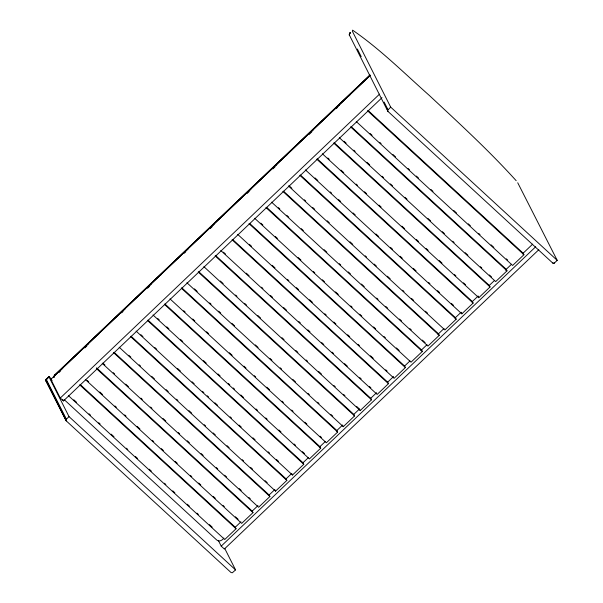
<?xml version="1.0" encoding="UTF-8"?>
<svg xmlns="http://www.w3.org/2000/svg" width="603" height="603" viewBox="0 0 603 603"><rect width="100%" height="100%" fill="white"/><g stroke="black" fill="none" stroke-linecap="round" stroke-linejoin="round"><path stroke-width="0.9" d="M387.601 110.741L386.515 107.967L387.933 111.374L552.71 263.021L554.21 263.164L557.217 260.375L517.728 182.762M46.672 379.491L45.979 379.46L45.934 380.787L66.27 420.894L231.047 572.541L232.343 572.775L235.554 569.895L224.663 548.323M47.539 382.355L45.798 379.958M53.946 377.463L54.564 375.134L369.971 75.013M46.273 379.204L45.783 380.116L46.16 381.081M66.044 420.6L66.194 419.341L69.021 416.628L48.873 376.641L51.572 378.955M349.31 34.514L349.288 34.718A1.312 1.183 -26 0 0 349.634 35.554L386.493 108.623M65.923 420.057L45.813 380.244L48.911 376.815M66.338 419.191L46.19 379.295L48.964 376.641M45.828 380.199L46.182 379.204M387.616 110.341L390.684 107.115L352.386 31.281L352.597 30.15C380.192 49.16 404.266 73.234 429.366 95.485C459.004 123.148 488.995 150.599 516.183 180.704M370.144 75.541L54.504 375.699L53.659 377.282L54.594 375.526L54.421 375.94M53.84 376.837L53.569 377.433L53.916 376.212M46.227 380.41L46.114 379.317M45.903 379.973L49.129 376.739M46.552 379.385L45.971 379.694L66.089 419.507M382.016 97.678L63.443 400.935L60.285 398.033L50.848 379.34L370.099 75.435M60.021 370.853L62.75 368.252M87.284 344.901L88.649 343.604M97.513 335.17L98.869 333.866M122.726 311.163L125.454 308.563M149.989 285.211L151.353 283.915M160.217 275.481L161.574 274.177M185.43 251.474L188.159 248.881M212.693 225.522L214.057 224.226M222.922 215.791L224.278 214.495M248.82 191.136L250.863 189.191M275.398 165.833L276.762 164.536M285.626 156.102L287.669 154.157M311.525 131.446L313.568 129.502M338.102 106.143L339.466 104.847M348.33 96.412L350.373 94.467M58.913 372.579L60.277 371.282M84.812 347.923L86.862 345.979M121.618 312.889L122.982 311.593M147.516 288.234L149.567 286.289M184.322 253.2L185.686 251.903M210.221 228.545L212.271 226.6M247.026 193.51L249.077 191.566M272.925 168.863L274.976 166.91M309.053 134.477L311.781 131.876M336.316 108.525L337.68 107.221M60.285 398.033L379.543 94.128M223.901 538.057C222.424 540.326 219.017 542.195 216.696 539.986L64.189 399.631M234.801 527.678L240.936 521.836M251.843 511.457L257.978 505.615M268.878 495.236L274.335 490.043M285.92 479.016L291.37 473.822M302.962 462.795L308.412 457.602M319.319 447.222L325.454 441.388M336.353 431.002L342.489 425.168M353.396 414.789L359.531 408.947M370.438 398.568L376.566 392.726M387.473 382.347L393.608 376.506M404.515 366.127L409.965 360.933M420.871 350.554L427.007 344.712M437.914 334.333L444.042 328.499M454.948 318.113L461.084 312.279M471.991 301.892L478.126 296.058M489.025 285.679L494.483 280.485M505.389 270.106L511.517 264.265M522.424 253.886L532.645 244.155M80.274 384.586L235.268 527.233L236.044 528.763L224.753 539.512L68.373 395.591M96.51 367.83L252.205 511.11L252.981 512.64L241.69 523.389L85.309 379.468M114.14 352.34L269.134 494.988L269.91 496.525L258.619 507.274L102.239 363.353M119.175 347.23L275.556 491.151L286.847 480.403L286.071 478.872L131.077 336.225M136.112 331.107L292.493 475.028L303.776 464.287L303.007 462.75L148.006 320.103M164.943 303.987L319.937 446.635L320.713 448.165L309.422 458.913L153.041 314.992M181.88 287.865L336.873 430.512L337.65 432.042L326.359 442.79L169.978 298.869M186.915 282.747L343.295 426.675L354.579 415.927L353.81 414.389L198.809 271.742M203.844 266.632L360.225 410.553L371.516 399.804L370.739 398.274L215.746 255.627M232.675 239.504L387.676 382.151L388.453 383.689L377.161 394.43L220.781 250.509M249.612 223.389L404.613 366.036L405.382 367.566L394.098 378.315L237.71 234.394M266.549 207.266L421.542 349.913L422.319 351.443L411.027 362.192L254.647 218.271M283.478 191.143L438.479 333.791L439.255 335.328L427.964 346.077L271.584 202.148M300.415 175.028L455.416 317.675L456.185 319.206L444.901 329.954L288.513 186.033M305.45 169.91L461.83 313.831L473.121 303.09L472.345 301.553L317.351 158.906M322.386 153.795L478.767 297.716L490.058 286.968L489.282 285.438L334.281 142.79M351.217 126.668L506.219 269.315L506.987 270.845L495.704 281.593L339.316 137.672M368.154 110.545L523.148 253.192L523.924 254.73L512.633 265.471L356.252 121.55M538.841 249.68L224.361 549.032L221.203 546.13L535.69 246.77M46.062 379.393L45.851 379.845L66.006 419.688M369.978 75.141L54.451 375.42L53.991 376.483M46.22 379.377L45.918 380.666L66.27 420.894M349.597 32.992L350.577 32.509L349.695 33.843L350.057 32.728M369.843 75.473L369.353 75.496L369.518 76.31M55.25 375.39L54.564 375.134L54.632 376.046M390.684 107.115L557.217 260.375M367.544 110.809L523.924 254.73M370.008 133.391L372.089 135.306M379.694 142.308L381.081 143.582M392.847 154.406L395.613 156.953M408.065 168.418L409.452 169.692M416.372 176.061L418.444 177.968M430.904 189.432L432.977 191.347M453.735 210.447L456.501 212.995M468.267 223.819L470.34 225.733M478.646 233.376L480.033 234.65M491.098 244.841L493.872 247.381M506.324 258.845L507.711 260.119M350.607 126.924L506.987 270.845M344.079 141.238L346.152 143.145M353.765 150.147L355.152 151.421M366.918 162.252L369.684 164.8M382.136 176.257L383.523 177.531M390.442 183.9L392.515 185.814M404.975 197.271L407.048 199.186M427.806 218.294L430.572 220.834M442.338 231.665L444.411 233.572M452.717 241.215L454.104 242.489M465.169 252.68L467.943 255.227M480.395 266.692L481.782 267.958M489.387 274.968L491.468 276.875M333.67 143.047L490.058 286.968M327.836 157.994L329.223 159.267M340.981 170.091L343.755 172.639M356.207 184.103L357.594 185.377M364.514 191.739L366.586 193.653M379.046 205.118L381.119 207.025M401.877 226.133L404.643 228.68M416.409 239.504L418.482 241.411M426.095 248.421L428.168 250.328M439.24 260.519L442.007 263.066M454.466 274.531L455.845 275.805M463.458 282.807L465.539 284.722M316.741 159.169L473.121 303.09M315.052 177.93L317.826 180.478M330.278 191.942L331.665 193.216M338.584 199.585L340.657 201.492M353.109 212.957L355.19 214.864M375.948 233.972L378.714 236.519M390.48 247.343L392.553 249.258M400.166 256.26L402.239 258.174M413.311 268.358L416.078 270.905M428.537 282.37L429.916 283.644M437.529 290.646L439.61 292.561M451.368 303.384L453.448 305.299M299.804 175.285L456.185 319.206M289.123 185.769L291.897 188.317M304.349 199.781L305.736 201.055M312.656 207.424L314.728 209.331M327.18 220.796L329.261 222.711M350.019 241.811L352.785 244.358M365.237 255.823L366.624 257.097M374.237 264.099L376.31 266.013M387.382 276.204L390.149 278.752M402.608 290.209L403.987 291.483M411.6 298.493L413.681 300.4M425.439 311.223L427.519 313.138M282.875 191.407L439.255 335.328M278.42 207.62L279.8 208.894M286.719 215.263L288.799 217.178M301.251 228.643L303.332 230.55M324.09 249.657L326.856 252.205M339.308 263.662L340.695 264.936M348.308 271.945L350.381 273.852M361.453 284.043L364.22 286.591M376.679 298.055L378.058 299.329M385.671 306.332L387.752 308.239M399.51 319.07L401.59 320.977M409.889 328.62L411.276 329.894M422.349 340.084L425.115 342.632M265.938 207.522L422.319 351.443M260.79 223.11L262.87 225.017M275.322 236.482L277.403 238.389M298.161 257.496L300.927 260.044M313.379 271.508L314.766 272.782M322.379 279.784L324.452 281.691M335.524 291.882L338.291 294.43M350.75 305.894L352.129 307.168M359.742 314.171L361.815 316.085M373.581 326.909L375.654 328.816M383.96 336.459L385.347 337.733M396.42 347.923L399.186 350.471M249.001 223.645L405.382 367.566M249.393 244.321L251.474 246.235M272.232 265.335L274.998 267.883M287.45 279.347L288.837 280.621M296.45 287.623L298.523 289.538M309.595 299.721L312.362 302.269M324.821 313.733L326.2 315.007M333.813 322.01L335.886 323.924M347.652 334.748L349.725 336.662M358.031 344.305L359.418 345.579M370.483 355.762L373.257 358.31M385.709 369.775L387.096 371.049M232.072 239.768L388.453 383.689M223.464 252.16L225.545 254.074M246.303 273.174L249.069 275.722M261.521 287.186L262.908 288.46M270.521 295.462L272.594 297.377M283.666 307.568L286.433 310.115M298.884 321.572L300.271 322.846M307.884 329.856L309.957 331.763M321.723 342.594L323.796 344.501M332.102 352.144L333.489 353.418M344.554 363.609L347.328 366.157M359.78 377.614L361.167 378.888M369.466 386.531L370.853 387.804M215.135 255.883L371.516 399.804M220.366 281.021L223.14 283.568M235.592 295.025L236.979 296.299M244.592 303.309L246.665 305.216M257.737 315.407L260.504 317.954M281.955 337.695L284.028 339.61M295.794 350.433L297.867 352.34M306.173 359.983L307.553 361.257M318.625 371.448L321.399 373.996M333.851 385.46L335.238 386.734M343.537 394.37L344.924 395.643M356.682 406.475L358.762 408.382M198.199 272.006L354.579 415.927M194.437 288.86L197.211 291.407M209.663 302.872L211.05 304.146M218.655 311.148L220.736 313.055M231.808 323.246L234.575 325.793M255.333 344.901L258.099 347.449M269.865 358.272L271.938 360.187M280.244 367.822L281.624 369.096M292.696 379.287L295.462 381.835M307.922 393.299L309.301 394.573M317.608 402.216L318.995 403.49M330.753 414.314L332.833 416.221M181.269 288.121L337.65 432.042M183.734 310.711L185.121 311.985M192.726 318.987L194.807 320.902M206.565 331.725L208.646 333.632M229.404 352.74L232.17 355.288M243.936 366.111L246.009 368.026M254.315 375.669L255.695 376.943M266.767 387.126L269.533 389.674M281.993 401.138L283.372 402.412M291.679 410.055L293.066 411.329M304.824 422.153L306.904 424.067M320.05 436.165L321.429 437.439M164.333 304.244L320.713 448.165M157.805 318.55L159.192 319.824M166.797 326.834L168.878 328.741M180.636 339.564L182.717 341.479M203.475 360.579L206.241 363.127M218.007 373.958L220.08 375.865M228.386 383.508L229.766 384.782M233.225 387.963L234.612 389.236M240.838 394.973L243.604 397.52M256.064 408.977L257.443 410.251M265.75 417.894L267.137 419.168M278.895 429.992L280.975 431.906M294.121 444.004L295.5 445.278M302.42 451.647L304.5 453.554M147.396 320.366L303.776 464.287M140.868 334.673L142.949 336.58M154.707 347.411L156.788 349.318M177.546 368.425L180.312 370.973M192.078 381.797L194.151 383.704M202.457 391.347L203.837 392.621M207.296 395.809L208.683 397.083M214.909 402.812L217.675 405.359M230.135 416.824L231.514 418.098M239.127 425.1L241.2 427.007M252.966 437.838L255.046 439.745M268.192 451.843L269.571 453.117M276.491 459.486L278.571 461.401M130.467 336.482L286.847 480.403M128.778 355.25L130.859 357.157M139.157 364.8L140.544 366.074M151.617 376.264L154.383 378.812M166.142 389.636L168.222 391.551M176.528 399.186L177.908 400.46M188.98 410.651L191.746 413.198M204.206 424.663L205.585 425.937M213.198 432.939L215.271 434.853M227.037 445.677L229.11 447.584M242.263 459.69L243.642 460.963M250.562 467.333L252.642 469.24M265.094 480.704L267.174 482.611M113.53 352.604L269.91 496.525M102.849 363.089L104.93 365.003M113.228 372.639L114.615 373.913M125.688 384.103L128.454 386.651M140.906 398.116L142.293 399.39M150.592 407.033L151.979 408.306M163.051 418.497L165.817 421.037M178.277 432.502L179.656 433.776M187.269 440.785L189.342 442.692M201.108 453.516L203.181 455.431M216.334 467.529L217.713 468.802M224.633 475.172L226.713 477.079M239.165 488.543L241.238 490.458M248.851 497.46L250.237 498.734M96.593 368.719L252.981 512.64M87.299 380.485L88.686 381.759M99.759 391.942L102.525 394.49M114.977 405.955L116.364 407.229M124.663 414.872L126.05 416.145M137.122 426.336L139.888 428.884M152.34 440.341L153.727 441.615M161.34 448.624L163.413 450.531M175.179 461.363L177.252 463.27M190.405 475.368L191.784 476.641M198.704 483.011L200.784 484.925M213.236 496.382L215.309 498.297M222.922 505.299L224.308 506.573M235.381 516.763L238.147 519.311M79.664 384.842L236.044 528.763M73.822 399.789L76.596 402.337M89.048 413.794L90.435 415.068M98.734 422.711L100.121 423.984M111.193 434.175L113.959 436.723M126.411 448.187L127.798 449.461M135.411 456.463L137.484 458.378M149.25 469.202L151.323 471.109M164.468 483.214L165.855 484.488M172.775 490.85L174.847 492.764M187.307 504.229L189.38 506.136M196.993 513.138L198.379 514.412M209.452 524.602L212.218 527.15M50.848 379.34L52.107 380.501M69.021 416.628L235.554 569.895M46.114 380.855L45.783 380.116M357.353 49.009L361.197 56.622M384.149 102.058L387.993 109.671A1.312 1.176 -26.8 0 0 387.933 111.374M477.991 296.179L478.767 297.716M461.054 312.301L461.83 313.831M359.456 409.022L360.225 410.553M342.519 425.138L343.295 426.675M291.716 473.498L292.493 475.028M274.78 489.621L275.556 491.151M218.331 540.439L221.203 546.13M62.622 399.307L63.443 400.935M554.526 262.938A1.312 1.176 -26.8 0 1 552.71 263.021M349.634 35.554A1.312 1.183 -23.3 0 1 349.28 34.718A1.312 1.183 -26.3 0 1 349.695 33.843"/></g></svg>
